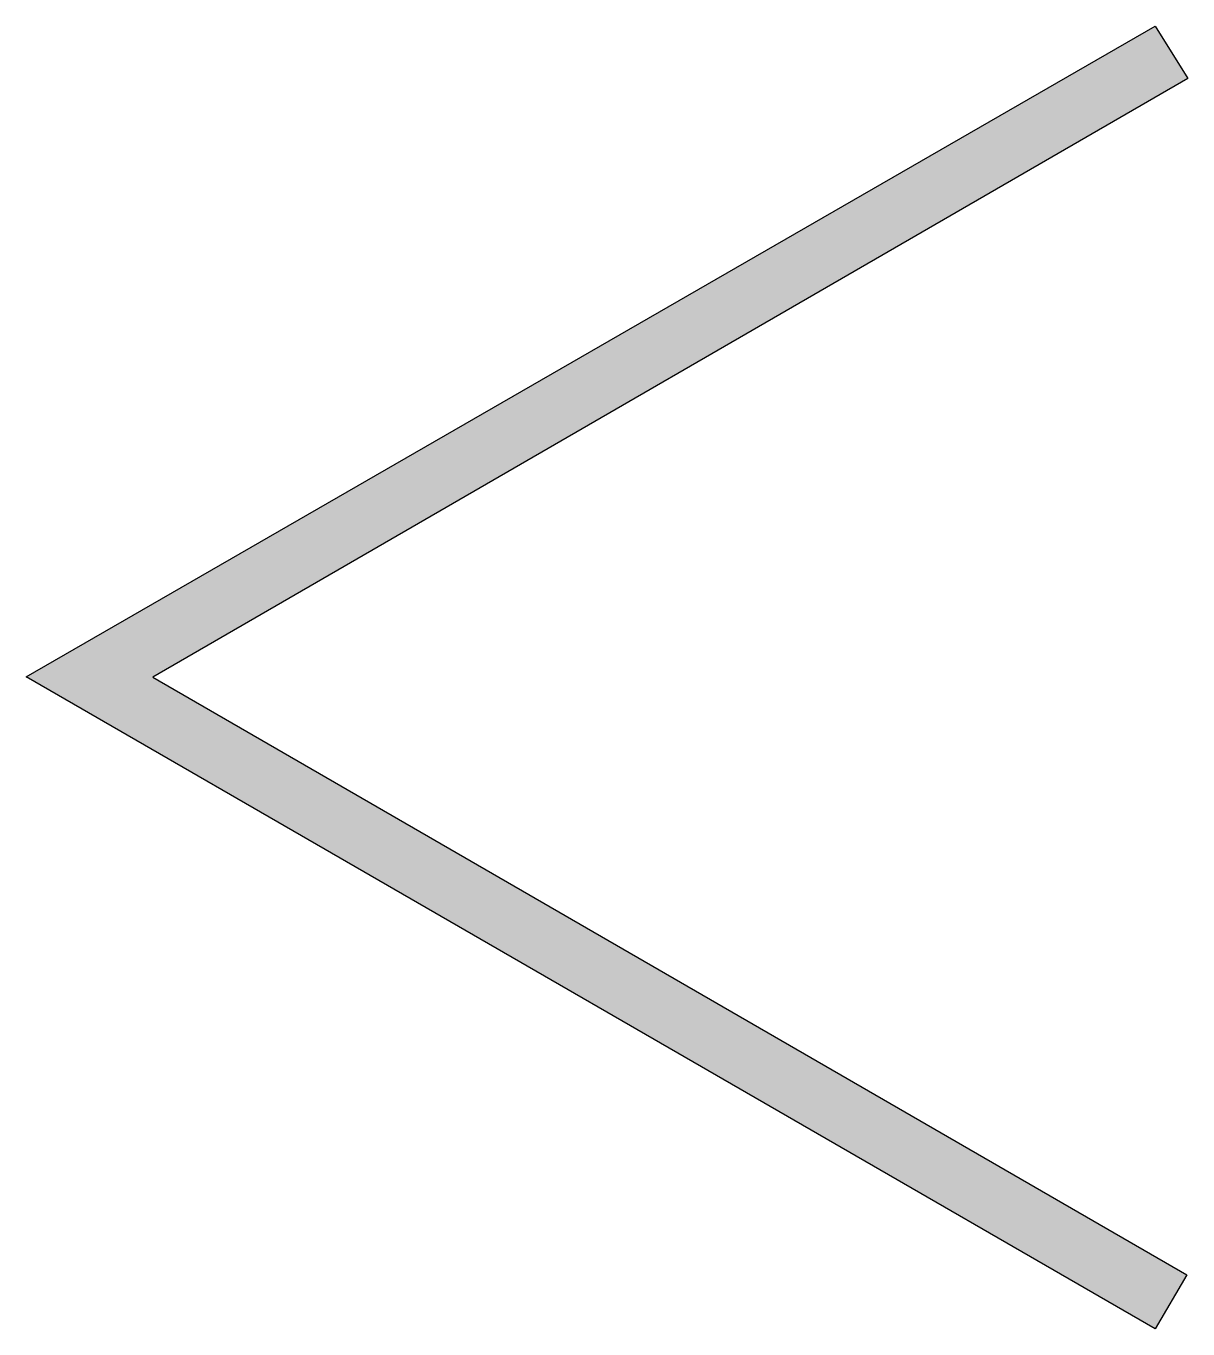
# Model space of a CAD drawing. Extents: x 0 to 1.86, y -1.04 to 1.04.
import ezdxf

# ---------------------------------------------------------------- set-up
doc = ezdxf.new("R2010")
doc.units = 0
doc.header["$MEASUREMENT"] = 0
doc.layers.get('0').update_dxf_attribs({"linetype": 'CONTINUOUS'})

msp = doc.modelspace()

# ---------------------------------------------------------------- hatches: boundary and pattern name
msp.add_hatch(color=5).paths.add_polyline_path([(1.8069, -1.0431), (1.8571, -0.9564), (0.203, -0.0005), (1.8591, 0.957), (1.8065, 1.0408), (0, 0)])

# ---------------------------------------------------------------- linework, layer by layer
for p, q in [((0, 0), (1.8065, 1.0408)), ((1.8065, 1.0408), (1.8591, 0.957)), ((1.8591, 0.957), (0.203, -0.0005)), ((1.8069, -1.0431), (0, 0)), ((0.203, -0.0005), (1.8571, -0.9564)), ((1.8571, -0.9564), (1.8069, -1.0431))]:
    msp.add_line(p, q)

doc.saveas('drawing.dxf')
